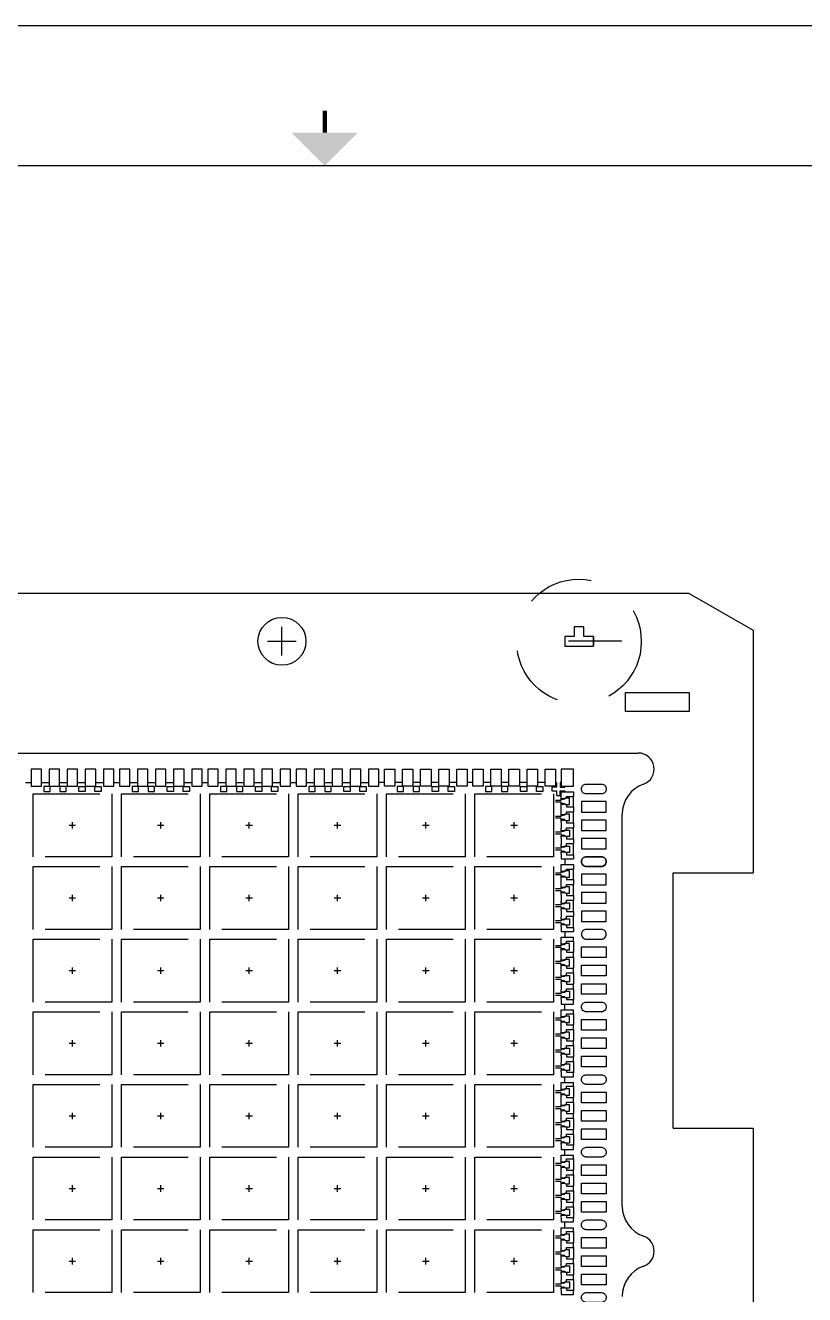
# Model space of a CAD drawing. Header units: millimetres. Extents: x 393.2 to 449.6, y 107.5 to 114.2.
# Drawn here: x 408.096 to 409.559, y 111.834 to 114.219 of the extents above; entities that cross this region are included whole.
import ezdxf

# ---------------------------------------------------------------- set-up
doc = ezdxf.new("R2010")
doc.units = ezdxf.units.MM
doc.header["$LTSCALE"] = 0.5
for name, pattern in [('CENTER', [50.8, 31.75, -6.35, 6.35, -6.35]), ('HIDDEN', [0.375, 0.25, -0.125]), ('PHANTOM', [2.5, 1.25, -0.25, 0.25, -0.25, 0.25, -0.25])]:
    doc.linetypes.add(name, pattern=pattern)
for name, color, linetype in [('1D', 4, 'Continuous'), ('BTM', 7, 'HIDDEN'), ('CEN', 2, 'CENTER'), ('DIM', 3, 'Continuous'), ('PKG', 1, 'PHANTOM'), ('TB', 7, 'Continuous')]:
    doc.layers.add(name, color=color, linetype=linetype)

# ---------------------------------------------------------------- blocks, each defined once
blk = doc.blocks.new('FR')
at = {"layer": 'TB'}
blk.add_line((275.589, 188.674), (8.115, 188.674), dxfattribs=at)
blk.add_lwpolyline([(0, 196.391), (282.456, 196.391), (282.456, 0), (0, 0)], close=True, dxfattribs=at)
at = {"layer": 'TB', "const_width": 0.242}
blk.add_lwpolyline([(141.922, 191.702), (141.922, 190.491)], dxfattribs=at)
at = {"layer": 'TB'}
blk.add_solid([(140.105, 190.491), (143.739, 190.491), (141.922, 188.674)], dxfattribs=at)
blk = doc.blocks.new('*U100')
at = {"layer": 'CEN', "ltscale": 0.005}
for p, q in [((-0.006, 0), (0.006, 0)), ((0, -0.006), (0, 0.006))]:
    blk.add_line(p, q, dxfattribs=at)
at = {"layer": 'PKG', "color": 1, "linetype": 'HIDDEN'}
blk.add_lwpolyline([(-0.0738, -0.0591), (-0.0738, 0.0591), (0.0738, 0.0591), (0.0738, -0.0591)], close=True, dxfattribs=at)
blk = doc.blocks.new('*U101')
at = {"layer": 'CEN', "color": 0, "linetype": 'ByBlock', "lineweight": -2, "transparency": 16777216}
for p in [(2.3226, 3.4125), (2.4885, 3.4125), (2.6544, 3.4125), (2.8203, 3.4125), (2.9862, 3.4125), (3.1521, 3.4125), (2.3226, 3.276), (2.4885, 3.276), (2.6544, 3.276), (2.8203, 3.276), (2.9862, 3.276), (3.1521, 3.276), (2.3226, 3.1395), (2.4885, 3.1395), (2.6544, 3.1395), (2.8203, 3.1395), (2.9862, 3.1395), (3.1521, 3.1395), (2.3226, 3.003), (2.4885, 3.003), (2.6544, 3.003), (2.8203, 3.003), (2.9862, 3.003), (3.1521, 3.003), (2.3226, 2.8665), (2.4885, 2.8665), (2.6544, 2.8665), (2.8203, 2.8665), (2.9862, 2.8665), (3.1521, 2.8665), (2.3226, 2.73), (2.4885, 2.73), (2.6544, 2.73), (2.8203, 2.73), (2.9862, 2.73), (3.1521, 2.73), (2.3226, 2.5935), (2.4885, 2.5935), (2.6544, 2.5935), (2.8203, 2.5935), (2.9862, 2.5935), (3.1521, 2.5935)]:
    blk.add_blockref('*U100', p, dxfattribs=at)

msp = doc.modelspace()

# ---------------------------------------------------------------- linework, layer by layer
for p, q in [((409.3425, 113.1516), (405.5444, 113.1516)), ((409.3425, 113.1516), (409.4625, 113.0823)), ((409.4625, 113.0823), (409.4625, 112.6266)), ((409.4625, 112.1466), (409.4625, 111.7566))]:
    msp.add_line(p, q)
at = {"ltscale": 0.1}
msp.add_line((409.1625, 113.0695), (409.1625, 113.0538), dxfattribs=at)
at = {"color": 1, "linetype": 'CENTER', "ltscale": 0.001}
msp.add_line((409.2159, 113.0616), (409.0734, 113.0616), dxfattribs=at)
at = {"ltscale": 0.03}
for p, q in [((409.102, 112.7701), (409.102, 112.7787)), ((409.102, 112.7787), (409.125, 112.7787)), ((409.125, 112.7787), (409.125, 112.7702)), ((409.102, 112.766), (409.1073, 112.766)), ((409.102, 112.766), (409.1073, 112.766)), ((409.102, 112.7558), (409.1073, 112.7558)), ((409.102, 112.7558), (409.1073, 112.7558)), ((409.1103, 112.7669), (409.1073, 112.766)), ((409.1103, 112.7549), (409.1073, 112.7558)), ((409.1118, 112.7669), (409.1103, 112.7669)), ((409.1103, 112.7549), (409.1118, 112.7549)), ((409.1118, 112.7669), (409.1118, 112.7702)), ((409.1118, 112.7702), (409.125, 112.7702)), ((409.1118, 112.7549), (409.1118, 112.7504)), ((409.102, 112.7401), (409.102, 112.7517)), ((409.102, 112.736), (409.1073, 112.736)), ((409.1103, 112.7369), (409.1073, 112.736)), ((409.1118, 112.7369), (409.1103, 112.7369)), ((409.1118, 112.7504), (409.125, 112.7504)), ((409.1118, 112.7369), (409.1118, 112.7414)), ((409.1118, 112.7414), (409.125, 112.7414)), ((409.125, 112.7504), (409.125, 112.7414)), ((409.102, 112.7258), (409.1073, 112.7258)), ((409.102, 112.7217), (409.102, 112.7101)), ((409.1103, 112.7249), (409.1073, 112.7258)), ((409.1103, 112.7249), (409.1118, 112.7249)), ((409.1118, 112.7249), (409.1118, 112.7204)), ((409.1118, 112.7204), (409.125, 112.7204)), ((409.1118, 112.7069), (409.1118, 112.7114)), ((409.1118, 112.7114), (409.125, 112.7114)), ((409.125, 112.7204), (409.125, 112.7114)), ((409.102, 112.706), (409.1073, 112.706)), ((409.102, 112.6958), (409.1073, 112.6958)), ((409.102, 112.6917), (409.102, 112.6801)), ((409.1103, 112.7069), (409.1073, 112.706)), ((409.1103, 112.6949), (409.1073, 112.6958)), ((409.1103, 112.7069), (409.1118, 112.7069)), ((409.1118, 112.6949), (409.1103, 112.6949)), ((409.1118, 112.6949), (409.1118, 112.6904)), ((409.1118, 112.6904), (409.125, 112.6904)), ((409.125, 112.6904), (409.125, 112.6814)), ((409.102, 112.676), (409.1073, 112.676)), ((409.102, 112.6658), (409.1073, 112.6658)), ((409.102, 112.6617), (409.102, 112.653)), ((409.1103, 112.6769), (409.1073, 112.676)), ((409.1103, 112.6649), (409.1073, 112.6658)), ((409.1103, 112.6769), (409.1118, 112.6769)), ((409.1118, 112.6649), (409.1103, 112.6649)), ((409.1118, 112.6769), (409.1118, 112.6814)), ((409.1118, 112.6814), (409.125, 112.6814)), ((409.1118, 112.6649), (409.1118, 112.6604)), ((409.1118, 112.6604), (409.125, 112.6604)), ((409.125, 112.6604), (409.125, 112.653)), ((409.102, 112.653), (409.125, 112.653)), ((409.102, 112.6336), (409.102, 112.6422)), ((409.102, 112.6422), (409.125, 112.6422)), ((409.125, 112.6422), (409.125, 112.6337)), ((409.102, 112.6295), (409.1073, 112.6295)), ((409.102, 112.6295), (409.1073, 112.6295)), ((409.102, 112.6193), (409.1073, 112.6193)), ((409.102, 112.6193), (409.1073, 112.6193)), ((409.102, 112.6036), (409.102, 112.6152)), ((409.1103, 112.6304), (409.1073, 112.6295)), ((409.1103, 112.6184), (409.1073, 112.6193)), ((409.1118, 112.6304), (409.1103, 112.6304)), ((409.1103, 112.6184), (409.1118, 112.6184)), ((409.1118, 112.6304), (409.1118, 112.6337)), ((409.1118, 112.6337), (409.125, 112.6337)), ((409.1118, 112.6184), (409.1118, 112.6139)), ((409.1118, 112.6139), (409.125, 112.6139)), ((409.125, 112.6139), (409.125, 112.6049)), ((409.102, 112.5995), (409.1073, 112.5995)), ((409.102, 112.5893), (409.1073, 112.5893)), ((409.1103, 112.6004), (409.1073, 112.5995)), ((409.1103, 112.5884), (409.1073, 112.5893)), ((409.1118, 112.6004), (409.1103, 112.6004)), ((409.1103, 112.5884), (409.1118, 112.5884)), ((409.1118, 112.6004), (409.1118, 112.6049)), ((409.1118, 112.6049), (409.125, 112.6049)), ((409.1118, 112.5884), (409.1118, 112.5839)), ((409.102, 112.5852), (409.102, 112.5736)), ((409.102, 112.5695), (409.1073, 112.5695)), ((409.1103, 112.5704), (409.1073, 112.5695)), ((409.1103, 112.5704), (409.1118, 112.5704)), ((409.1118, 112.5839), (409.125, 112.5839)), ((409.1118, 112.5704), (409.1118, 112.5749)), ((409.1118, 112.5749), (409.125, 112.5749)), ((409.125, 112.5839), (409.125, 112.5749)), ((409.102, 112.5593), (409.1073, 112.5593)), ((409.102, 112.5552), (409.102, 112.5436)), ((409.1103, 112.5584), (409.1073, 112.5593)), ((409.1103, 112.5404), (409.1073, 112.5395)), ((409.1118, 112.5584), (409.1103, 112.5584)), ((409.1103, 112.5404), (409.1118, 112.5404)), ((409.1118, 112.5584), (409.1118, 112.5539)), ((409.1118, 112.5539), (409.125, 112.5539)), ((409.1118, 112.5404), (409.1118, 112.5449)), ((409.1118, 112.5449), (409.125, 112.5449)), ((409.125, 112.5539), (409.125, 112.5449)), ((409.102, 112.5395), (409.1073, 112.5395)), ((409.102, 112.5293), (409.1073, 112.5293)), ((409.102, 112.5252), (409.102, 112.5165)), ((409.102, 112.5165), (409.125, 112.5165)), ((409.1103, 112.5284), (409.1073, 112.5293)), ((409.1118, 112.5284), (409.1103, 112.5284)), ((409.1118, 112.5284), (409.1118, 112.5239)), ((409.1118, 112.5239), (409.125, 112.5239)), ((409.125, 112.5239), (409.125, 112.5165)), ((409.102, 112.4971), (409.102, 112.5057)), ((409.102, 112.5057), (409.125, 112.5057)), ((409.102, 112.493), (409.1073, 112.493)), ((409.1103, 112.4939), (409.1073, 112.493)), ((409.1118, 112.4939), (409.1103, 112.4939)), ((409.1118, 112.4939), (409.1118, 112.4984)), ((409.1118, 112.4984), (409.125, 112.4984)), ((409.125, 112.4984), (409.125, 112.5057)), ((409.102, 112.4828), (409.1073, 112.4828)), ((409.102, 112.4671), (409.102, 112.4787)), ((409.1103, 112.4819), (409.1073, 112.4828)), ((409.1103, 112.4819), (409.1118, 112.4819)), ((409.1118, 112.4819), (409.1118, 112.4774)), ((409.1118, 112.4774), (409.125, 112.4774)), ((409.125, 112.4684), (409.125, 112.4774)), ((409.102, 112.463), (409.1073, 112.463)), ((409.102, 112.4528), (409.1073, 112.4528)), ((409.102, 112.4371), (409.102, 112.4487)), ((409.1103, 112.4639), (409.1073, 112.463)), ((409.1103, 112.4519), (409.1073, 112.4528)), ((409.1118, 112.4639), (409.1103, 112.4639)), ((409.1103, 112.4519), (409.1118, 112.4519)), ((409.1118, 112.4639), (409.1118, 112.4684)), ((409.1118, 112.4684), (409.125, 112.4684)), ((409.1118, 112.4519), (409.1118, 112.4474)), ((409.1118, 112.4474), (409.125, 112.4474)), ((409.125, 112.4384), (409.125, 112.4474)), ((409.102, 112.433), (409.1073, 112.433)), ((409.102, 112.4228), (409.1073, 112.4228)), ((409.1103, 112.4339), (409.1073, 112.433)), ((409.1103, 112.4219), (409.1073, 112.4228)), ((409.1103, 112.4339), (409.1118, 112.4339)), ((409.1118, 112.4219), (409.1103, 112.4219)), ((409.1118, 112.4339), (409.1118, 112.4384)), ((409.1118, 112.4384), (409.125, 112.4384)), ((409.1118, 112.4219), (409.1118, 112.4174)), ((409.102, 112.4187), (409.102, 112.4071)), ((409.102, 112.403), (409.1073, 112.403)), ((409.102, 112.403), (409.1073, 112.403)), ((409.1103, 112.4039), (409.1073, 112.403)), ((409.1103, 112.4039), (409.1118, 112.4039)), ((409.1118, 112.4174), (409.125, 112.4174)), ((409.1118, 112.4039), (409.1118, 112.4084)), ((409.1118, 112.4084), (409.125, 112.4084)), ((409.125, 112.4084), (409.125, 112.4174)), ((409.102, 112.3928), (409.1073, 112.3928)), ((409.102, 112.3928), (409.1073, 112.3928)), ((409.102, 112.3887), (409.102, 112.38)), ((409.102, 112.38), (409.125, 112.38)), ((409.1103, 112.3919), (409.1073, 112.3928)), ((409.1118, 112.3919), (409.1103, 112.3919)), ((409.1118, 112.3919), (409.1118, 112.3886)), ((409.1118, 112.3886), (409.125, 112.3886)), ((409.125, 112.38), (409.125, 112.3886)), ((409.102, 112.3606), (409.102, 112.3692)), ((409.102, 112.3692), (409.125, 112.3692)), ((409.102, 112.3565), (409.1073, 112.3565)), ((409.1103, 112.3574), (409.1073, 112.3565)), ((409.1118, 112.3574), (409.1103, 112.3574)), ((409.1118, 112.3574), (409.1118, 112.3619)), ((409.1118, 112.3619), (409.125, 112.3619)), ((409.125, 112.3619), (409.125, 112.3692)), ((409.102, 112.3463), (409.1073, 112.3463)), ((409.102, 112.3306), (409.102, 112.3422)), ((409.102, 112.3265), (409.1073, 112.3265)), ((409.1103, 112.3454), (409.1073, 112.3463)), ((409.1103, 112.3274), (409.1073, 112.3265)), ((409.1103, 112.3454), (409.1118, 112.3454)), ((409.1118, 112.3274), (409.1103, 112.3274)), ((409.1118, 112.3454), (409.1118, 112.3409)), ((409.1118, 112.3409), (409.125, 112.3409)), ((409.1118, 112.3274), (409.1118, 112.3319)), ((409.1118, 112.3319), (409.125, 112.3319)), ((409.125, 112.3319), (409.125, 112.3409)), ((409.102, 112.3163), (409.1073, 112.3163)), ((409.102, 112.3006), (409.102, 112.3122)), ((409.1103, 112.3154), (409.1073, 112.3163)), ((409.1103, 112.3154), (409.1118, 112.3154)), ((409.1118, 112.3154), (409.1118, 112.3109)), ((409.1118, 112.3109), (409.125, 112.3109)), ((409.1118, 112.2974), (409.1118, 112.3019)), ((409.1118, 112.3019), (409.125, 112.3019)), ((409.125, 112.3019), (409.125, 112.3109)), ((409.102, 112.2965), (409.1073, 112.2965)), ((409.102, 112.2863), (409.1073, 112.2863)), ((409.102, 112.2822), (409.102, 112.2706)), ((409.1103, 112.2974), (409.1073, 112.2965)), ((409.1103, 112.2854), (409.1073, 112.2863)), ((409.1103, 112.2974), (409.1118, 112.2974)), ((409.1118, 112.2854), (409.1103, 112.2854)), ((409.1118, 112.2854), (409.1118, 112.2809)), ((409.1118, 112.2809), (409.125, 112.2809)), ((409.125, 112.2719), (409.125, 112.2809)), ((409.102, 112.2665), (409.1073, 112.2665)), ((409.102, 112.2665), (409.1073, 112.2665)), ((409.102, 112.2563), (409.1073, 112.2563)), ((409.102, 112.2563), (409.1073, 112.2563)), ((409.1103, 112.2674), (409.1073, 112.2665)), ((409.1103, 112.2554), (409.1073, 112.2563)), ((409.1103, 112.2674), (409.1118, 112.2674)), ((409.1118, 112.2554), (409.1103, 112.2554)), ((409.1118, 112.2674), (409.1118, 112.2719)), ((409.1118, 112.2719), (409.125, 112.2719)), ((409.1118, 112.2554), (409.1118, 112.2521)), ((409.102, 112.2522), (409.102, 112.2435)), ((409.102, 112.2435), (409.125, 112.2435)), ((409.102, 112.2241), (409.102, 112.2327)), ((409.102, 112.2327), (409.125, 112.2327)), ((409.1118, 112.2521), (409.125, 112.2521)), ((409.125, 112.2435), (409.125, 112.2521)), ((409.125, 112.2254), (409.125, 112.2327)), ((409.102, 112.22), (409.1073, 112.22)), ((409.102, 112.2098), (409.1073, 112.2098)), ((409.1103, 112.2209), (409.1073, 112.22)), ((409.1103, 112.2089), (409.1073, 112.2098)), ((409.1118, 112.2209), (409.1103, 112.2209)), ((409.1103, 112.2089), (409.1118, 112.2089)), ((409.1118, 112.2209), (409.1118, 112.2254)), ((409.1118, 112.2254), (409.125, 112.2254)), ((409.1118, 112.2089), (409.1118, 112.2044)), ((409.102, 112.1941), (409.102, 112.2057)), ((409.102, 112.19), (409.1073, 112.19)), ((409.1103, 112.1909), (409.1073, 112.19)), ((409.1118, 112.1909), (409.1103, 112.1909)), ((409.1118, 112.2044), (409.125, 112.2044)), ((409.1118, 112.1909), (409.1118, 112.1954)), ((409.1118, 112.1954), (409.125, 112.1954)), ((409.125, 112.1954), (409.125, 112.2044)), ((409.102, 112.1798), (409.1073, 112.1798)), ((409.102, 112.1641), (409.102, 112.1757)), ((409.102, 112.16), (409.1073, 112.16)), ((409.1103, 112.1789), (409.1073, 112.1798)), ((409.1103, 112.1609), (409.1073, 112.16)), ((409.1103, 112.1789), (409.1118, 112.1789)), ((409.1103, 112.1609), (409.1118, 112.1609)), ((409.1118, 112.1789), (409.1118, 112.1744)), ((409.1118, 112.1744), (409.125, 112.1744)), ((409.1118, 112.1609), (409.1118, 112.1654)), ((409.1118, 112.1654), (409.125, 112.1654)), ((409.125, 112.1654), (409.125, 112.1744)), ((409.102, 112.1498), (409.1073, 112.1498)), ((409.102, 112.1457), (409.102, 112.1341)), ((409.1103, 112.1489), (409.1073, 112.1498)), ((409.1118, 112.1489), (409.1103, 112.1489)), ((409.1118, 112.1489), (409.1118, 112.1444)), ((409.1118, 112.1444), (409.125, 112.1444)), ((409.1118, 112.1309), (409.1118, 112.1354)), ((409.1118, 112.1354), (409.125, 112.1354)), ((409.125, 112.1354), (409.125, 112.1444)), ((409.102, 112.13), (409.1073, 112.13)), ((409.102, 112.13), (409.1073, 112.13)), ((409.102, 112.1198), (409.1073, 112.1198)), ((409.102, 112.1198), (409.1073, 112.1198)), ((409.102, 112.1157), (409.102, 112.107)), ((409.1103, 112.1309), (409.1073, 112.13)), ((409.1103, 112.1189), (409.1073, 112.1198)), ((409.1103, 112.1309), (409.1118, 112.1309)), ((409.1118, 112.1189), (409.1103, 112.1189)), ((409.1118, 112.1189), (409.1118, 112.1156)), ((409.1118, 112.1156), (409.125, 112.1156)), ((409.125, 112.107), (409.125, 112.1156)), ((409.102, 112.107), (409.125, 112.107)), ((409.102, 112.0876), (409.102, 112.0962)), ((409.102, 112.0962), (409.125, 112.0962)), ((409.1118, 112.0844), (409.1118, 112.0889)), ((409.1118, 112.0889), (409.125, 112.0889)), ((409.125, 112.0889), (409.125, 112.0962)), ((409.102, 112.0835), (409.1073, 112.0835)), ((409.102, 112.0733), (409.1073, 112.0733)), ((409.102, 112.0576), (409.102, 112.0692)), ((409.1103, 112.0844), (409.1073, 112.0835)), ((409.1103, 112.0724), (409.1073, 112.0733)), ((409.1118, 112.0844), (409.1103, 112.0844)), ((409.1103, 112.0724), (409.1118, 112.0724)), ((409.1118, 112.0724), (409.1118, 112.0679)), ((409.1118, 112.0679), (409.125, 112.0679)), ((409.125, 112.0589), (409.125, 112.0679)), ((409.102, 112.0535), (409.1073, 112.0535)), ((409.102, 112.0433), (409.1073, 112.0433)), ((409.1103, 112.0544), (409.1073, 112.0535)), ((409.1103, 112.0424), (409.1073, 112.0433)), ((409.1118, 112.0544), (409.1103, 112.0544)), ((409.1103, 112.0424), (409.1118, 112.0424)), ((409.1118, 112.0544), (409.1118, 112.0589)), ((409.1118, 112.0589), (409.125, 112.0589)), ((409.1118, 112.0424), (409.1118, 112.0379)), ((409.102, 112.0276), (409.102, 112.0392)), ((409.102, 112.0235), (409.1073, 112.0235)), ((409.1103, 112.0244), (409.1073, 112.0235)), ((409.1103, 112.0244), (409.1118, 112.0244)), ((409.1118, 112.0379), (409.125, 112.0379)), ((409.1118, 112.0244), (409.1118, 112.0289)), ((409.1118, 112.0289), (409.125, 112.0289)), ((409.125, 112.0289), (409.125, 112.0379)), ((409.102, 112.0133), (409.1073, 112.0133)), ((409.102, 112.0092), (409.102, 111.9976)), ((409.102, 111.9935), (409.1073, 111.9935)), ((409.102, 111.9935), (409.1073, 111.9935)), ((409.1103, 112.0124), (409.1073, 112.0133)), ((409.1103, 111.9944), (409.1073, 111.9935)), ((409.1118, 112.0124), (409.1103, 112.0124)), ((409.1103, 111.9944), (409.1118, 111.9944)), ((409.1118, 112.0124), (409.1118, 112.0079)), ((409.1118, 112.0079), (409.125, 112.0079)), ((409.1118, 111.9944), (409.1118, 111.9989)), ((409.1118, 111.9989), (409.125, 111.9989)), ((409.125, 111.9989), (409.125, 112.0079)), ((409.102, 111.9833), (409.1073, 111.9833)), ((409.102, 111.9833), (409.1073, 111.9833)), ((409.102, 111.9792), (409.102, 111.9705)), ((409.102, 111.9705), (409.125, 111.9705)), ((409.1103, 111.9824), (409.1073, 111.9833)), ((409.1118, 111.9824), (409.1103, 111.9824)), ((409.1118, 111.9824), (409.1118, 111.9791)), ((409.1118, 111.9791), (409.125, 111.9791)), ((409.125, 111.9705), (409.125, 111.9791)), ((409.102, 111.9511), (409.102, 111.9597)), ((409.102, 111.9597), (409.125, 111.9597)), ((409.102, 111.947), (409.1073, 111.947)), ((409.1103, 111.9479), (409.1073, 111.947)), ((409.1118, 111.9479), (409.1103, 111.9479)), ((409.1118, 111.9479), (409.1118, 111.9524)), ((409.1118, 111.9524), (409.125, 111.9524)), ((409.125, 111.9524), (409.125, 111.9597)), ((409.102, 111.9368), (409.1073, 111.9368)), ((409.102, 111.9211), (409.102, 111.9327)), ((409.1103, 111.9359), (409.1073, 111.9368)), ((409.1103, 111.9359), (409.1118, 111.9359)), ((409.1118, 111.9359), (409.1118, 111.9314)), ((409.1118, 111.9314), (409.125, 111.9314)), ((409.1118, 111.9179), (409.1118, 111.9224)), ((409.1118, 111.9224), (409.125, 111.9224)), ((409.125, 111.9224), (409.125, 111.9314)), ((409.102, 111.917), (409.1073, 111.917)), ((409.102, 111.9068), (409.1073, 111.9068)), ((409.102, 111.8911), (409.102, 111.9027)), ((409.1103, 111.9179), (409.1073, 111.917)), ((409.1103, 111.9059), (409.1073, 111.9068)), ((409.1118, 111.9179), (409.1103, 111.9179)), ((409.1103, 111.9059), (409.1118, 111.9059)), ((409.1118, 111.9059), (409.1118, 111.9014)), ((409.1118, 111.9014), (409.125, 111.9014)), ((409.125, 111.8924), (409.125, 111.9014)), ((409.102, 111.887), (409.1073, 111.887)), ((409.102, 111.8768), (409.1073, 111.8768)), ((409.102, 111.8727), (409.102, 111.8611)), ((409.1103, 111.8879), (409.1073, 111.887)), ((409.1103, 111.8759), (409.1073, 111.8768)), ((409.1103, 111.8879), (409.1118, 111.8879)), ((409.1118, 111.8759), (409.1103, 111.8759)), ((409.1118, 111.8879), (409.1118, 111.8924)), ((409.1118, 111.8924), (409.125, 111.8924)), ((409.1118, 111.8759), (409.1118, 111.8714)), ((409.102, 111.857), (409.1073, 111.857)), ((409.102, 111.857), (409.1073, 111.857)), ((409.1103, 111.8579), (409.1073, 111.857)), ((409.1103, 111.8579), (409.1118, 111.8579)), ((409.1118, 111.8714), (409.125, 111.8714)), ((409.1118, 111.8579), (409.1118, 111.8624)), ((409.1118, 111.8624), (409.125, 111.8624)), ((409.125, 111.8624), (409.125, 111.8714)), ((409.102, 111.8468), (409.1073, 111.8468)), ((409.102, 111.8468), (409.1073, 111.8468)), ((409.102, 111.8427), (409.102, 111.834)), ((409.102, 111.834), (409.125, 111.834)), ((409.1103, 111.8459), (409.1073, 111.8468)), ((409.1118, 111.8459), (409.1103, 111.8459)), ((409.1118, 111.8459), (409.1118, 111.8426)), ((409.1118, 111.8426), (409.125, 111.8426)), ((409.125, 111.834), (409.125, 111.8426))]:
    msp.add_line(p, q, dxfattribs=at)
at = {"color": 0}
for p, q in [((409.3125, 112.1466), (409.3125, 112.6266)), ((409.3125, 112.6266), (409.4625, 112.6266)), ((409.3125, 112.1466), (409.4625, 112.1466))]:
    msp.add_line(p, q, dxfattribs=at)
at = {"ltscale": 0.05}
msp.add_lwpolyline([(409.1445, 113.0526), (409.1625, 113.0526), (409.1625, 113.0706), (409.1445, 113.0706), (409.1445, 113.0886), (409.1265, 113.0886), (409.1265, 113.0706), (409.1085, 113.0706), (409.1085, 113.0526), (409.1445, 113.0526)], dxfattribs=at)
at = {"ltscale": 0.1}
msp.add_lwpolyline([(409.2225, 112.9656), (409.3425, 112.9656), (409.3425, 112.9296), (409.2225, 112.9296)], close=True, dxfattribs=at)
at = {"ltscale": 0.03}
for points in [[(408.1066, 112.7895), (408.1261, 112.7895), (408.1261, 112.8216), (408.1066, 112.8216)], [(408.1405, 112.7895), (408.16, 112.7895), (408.16, 112.8216), (408.1405, 112.8216)], [(408.1744, 112.7895), (408.1939, 112.7895), (408.1939, 112.8216), (408.1744, 112.8216)], [(408.2083, 112.7895), (408.2278, 112.7895), (408.2278, 112.8216), (408.2083, 112.8216)], [(408.2422, 112.7895), (408.2617, 112.7895), (408.2617, 112.8216), (408.2422, 112.8216)], [(408.2725, 112.7895), (408.292, 112.7895), (408.292, 112.8216), (408.2725, 112.8216)], [(408.3064, 112.7895), (408.3259, 112.7895), (408.3259, 112.8216), (408.3064, 112.8216)], [(408.3403, 112.7895), (408.3598, 112.7895), (408.3598, 112.8216), (408.3403, 112.8216)], [(408.3742, 112.7895), (408.3937, 112.7895), (408.3937, 112.8216), (408.3742, 112.8216)], [(408.4081, 112.7895), (408.4276, 112.7895), (408.4276, 112.8216), (408.4081, 112.8216)], [(408.4384, 112.7895), (408.4579, 112.7895), (408.4579, 112.8216), (408.4384, 112.8216)], [(408.4723, 112.7895), (408.4918, 112.7895), (408.4918, 112.8216), (408.4723, 112.8216)], [(408.5062, 112.7895), (408.5257, 112.7895), (408.5257, 112.8216), (408.5062, 112.8216)], [(408.5401, 112.7895), (408.5596, 112.7895), (408.5596, 112.8216), (408.5401, 112.8216)], [(408.574, 112.7895), (408.5935, 112.7895), (408.5935, 112.8216), (408.574, 112.8216)], [(408.6043, 112.7895), (408.6238, 112.7895), (408.6238, 112.8216), (408.6043, 112.8216)], [(408.6382, 112.7895), (408.6577, 112.7895), (408.6577, 112.8216), (408.6382, 112.8216)], [(408.6721, 112.7895), (408.6916, 112.7895), (408.6916, 112.8216), (408.6721, 112.8216)], [(408.706, 112.7895), (408.7255, 112.7895), (408.7255, 112.8216), (408.706, 112.8216)], [(408.7399, 112.7895), (408.7594, 112.7895), (408.7594, 112.8216), (408.7399, 112.8216)], [(408.7897, 112.7895), (408.7702, 112.7895), (408.7702, 112.8216), (408.7897, 112.8216)], [(408.8236, 112.7895), (408.8041, 112.7895), (408.8041, 112.8216), (408.8236, 112.8216)], [(408.8575, 112.7895), (408.838, 112.7895), (408.838, 112.8216), (408.8575, 112.8216)], [(408.8914, 112.7895), (408.8719, 112.7895), (408.8719, 112.8216), (408.8914, 112.8216)], [(408.9253, 112.7895), (408.9058, 112.7895), (408.9058, 112.8216), (408.9253, 112.8216)], [(408.9556, 112.7895), (408.9361, 112.7895), (408.9361, 112.8216), (408.9556, 112.8216)], [(408.9895, 112.7895), (408.97, 112.7895), (408.97, 112.8216), (408.9895, 112.8216)], [(409.0234, 112.7895), (409.0039, 112.7895), (409.0039, 112.8216), (409.0234, 112.8216)], [(409.0573, 112.7895), (409.0378, 112.7895), (409.0378, 112.8216), (409.0573, 112.8216)], [(409.0912, 112.7895), (409.0717, 112.7895), (409.0717, 112.8216), (409.0912, 112.8216)], [(409.102, 112.7895), (409.125, 112.7895), (409.125, 112.8216), (409.102, 112.8216)], [(409.14, 112.7405), (409.1866, 112.7405), (409.1866, 112.7603), (409.14, 112.7603)], [(409.14, 112.706), (409.1866, 112.706), (409.1866, 112.7258), (409.14, 112.7258)], [(409.14, 112.6715), (409.1866, 112.6715), (409.1866, 112.6913), (409.14, 112.6913)], [(409.14, 112.604), (409.1866, 112.604), (409.1866, 112.6238), (409.14, 112.6238)], [(409.14, 112.5695), (409.1866, 112.5695), (409.1866, 112.5893), (409.14, 112.5893)], [(409.14, 112.535), (409.1866, 112.535), (409.1866, 112.5548), (409.14, 112.5548)], [(409.14, 112.4873), (409.1866, 112.4873), (409.1866, 112.4675), (409.14, 112.4675)], [(409.14, 112.4528), (409.1866, 112.4528), (409.1866, 112.433), (409.14, 112.433)], [(409.14, 112.4183), (409.1866, 112.4183), (409.1866, 112.3985), (409.14, 112.3985)], [(409.14, 112.3508), (409.1866, 112.3508), (409.1866, 112.331), (409.14, 112.331)], [(409.14, 112.3163), (409.1866, 112.3163), (409.1866, 112.2965), (409.14, 112.2965)], [(409.14, 112.2818), (409.1866, 112.2818), (409.1866, 112.262), (409.14, 112.262)], [(409.14, 112.2143), (409.1866, 112.2143), (409.1866, 112.1945), (409.14, 112.1945)], [(409.14, 112.1798), (409.1866, 112.1798), (409.1866, 112.16), (409.14, 112.16)], [(409.14, 112.1453), (409.1866, 112.1453), (409.1866, 112.1255), (409.14, 112.1255)], [(409.14, 112.0778), (409.1866, 112.0778), (409.1866, 112.058), (409.14, 112.058)], [(409.14, 112.0433), (409.1866, 112.0433), (409.1866, 112.0235), (409.14, 112.0235)], [(409.14, 112.0088), (409.1866, 112.0088), (409.1866, 111.989), (409.14, 111.989)], [(409.14, 111.9413), (409.1866, 111.9413), (409.1866, 111.9215), (409.14, 111.9215)], [(409.14, 111.9068), (409.1866, 111.9068), (409.1866, 111.887), (409.14, 111.887)], [(409.14, 111.8723), (409.1866, 111.8723), (409.1866, 111.8525), (409.14, 111.8525)]]:
    msp.add_lwpolyline(points, close=True, dxfattribs=at)
for points in [[(409.1491, 112.7933), (409.1775, 112.7933, -0.414214), (409.1866, 112.7841), (409.1866, 112.7841, -0.414214), (409.1775, 112.775), (409.1491, 112.775, -0.414214), (409.14, 112.7841), (409.14, 112.7841, -0.414214)], [(409.1491, 112.6385), (409.1775, 112.6385, 0.414214), (409.1866, 112.6476), (409.1866, 112.6476, 0.414214), (409.1775, 112.6568), (409.1491, 112.6568, 0.414214), (409.14, 112.6476), (409.14, 112.6476, 0.414214)], [(409.1491, 112.6568), (409.1775, 112.6568, -0.414214), (409.1866, 112.6476), (409.1866, 112.6476, -0.414214), (409.1775, 112.6385), (409.1491, 112.6385, -0.414214), (409.14, 112.6476), (409.14, 112.6476, -0.414214)], [(409.1491, 112.502), (409.1775, 112.502, 0.414214), (409.1866, 112.5111), (409.1866, 112.5111, 0.414214), (409.1775, 112.5203), (409.1491, 112.5203, 0.414214), (409.14, 112.5111), (409.14, 112.5111, 0.414214)], [(409.1491, 112.3838), (409.1775, 112.3838, -0.414214), (409.1866, 112.3746), (409.1866, 112.3746, -0.414214), (409.1775, 112.3655), (409.1491, 112.3655, -0.414214), (409.14, 112.3746), (409.14, 112.3746, -0.414214)], [(409.1491, 112.2473), (409.1775, 112.2473, -0.414214), (409.1866, 112.2381), (409.1866, 112.2381, -0.414214), (409.1775, 112.229), (409.1491, 112.229, -0.414214), (409.14, 112.2381), (409.14, 112.2381, -0.414214)], [(409.1491, 112.1108), (409.1775, 112.1108, -0.414214), (409.1866, 112.1016), (409.1866, 112.1016, -0.414214), (409.1775, 112.0925), (409.1491, 112.0925, -0.414214), (409.14, 112.1016), (409.14, 112.1016, -0.414214)], [(409.1491, 111.9743), (409.1775, 111.9743, -0.414214), (409.1866, 111.9651), (409.1866, 111.9651, -0.414214), (409.1775, 111.956), (409.1491, 111.956, -0.414214), (409.14, 111.9651), (409.14, 111.9651, -0.414214)], [(409.1491, 111.8378), (409.1775, 111.8378, -0.414214), (409.1866, 111.8286), (409.1866, 111.8286, -0.414214), (409.1775, 111.8195), (409.1491, 111.8195, -0.414214), (409.14, 111.8286), (409.14, 111.8286, -0.414214)]]:
    msp.add_lwpolyline(points, format="xyb", close=True, dxfattribs=at)
for centre, radius, start, end in [((409.1039, 112.768), 0.00275, 132.2759, 227.7241), ((409.1039, 112.7538), 0.00275, 132.2759, 227.7241), ((409.1062, 112.7725), 0.00775, 237.5482, 266.9625), ((409.1062, 112.7492), 0.00775, 93.0375, 122.4518), ((409.1058, 112.7706), 0.00582, 269.7529, 320.2809), ((409.1058, 112.7512), 0.00582, 39.7191, 90.2471), ((409.1039, 112.738), 0.00275, 132.2759, 227.7241), ((409.1062, 112.7425), 0.00775, 237.5482, 266.9625), ((409.1058, 112.7406), 0.00582, 269.7529, 320.2809), ((409.1039, 112.7238), 0.00275, 132.2759, 227.7241), ((409.1039, 112.708), 0.00275, 132.2759, 227.7241), ((409.1062, 112.7192), 0.00775, 93.0375, 122.4518), ((409.1058, 112.7212), 0.00582, 39.7191, 90.2471), ((409.1039, 112.6938), 0.00275, 132.2759, 227.7241), ((409.1062, 112.7125), 0.00775, 237.5482, 266.9625), ((409.1062, 112.6892), 0.00775, 93.0375, 122.4518), ((409.1058, 112.7106), 0.00582, 269.7529, 320.2809), ((409.1058, 112.6912), 0.00582, 39.7191, 90.2471), ((409.1039, 112.678), 0.00275, 132.2759, 227.7241), ((409.1039, 112.6638), 0.00275, 132.2759, 227.7241), ((409.1062, 112.6825), 0.00775, 237.5482, 266.9625), ((409.1062, 112.6592), 0.00775, 93.0375, 122.4518), ((409.1058, 112.6806), 0.00582, 269.7529, 320.2809), ((409.1058, 112.6612), 0.00582, 39.7191, 90.2471), ((409.1039, 112.6315), 0.00275, 132.2759, 227.7241), ((409.1039, 112.6173), 0.00275, 132.2759, 227.7241), ((409.1062, 112.636), 0.00775, 237.5482, 266.9625), ((409.1062, 112.6127), 0.00775, 93.0375, 122.4518), ((409.1058, 112.6341), 0.00582, 269.7529, 320.2809), ((409.1058, 112.6147), 0.00582, 39.7191, 90.2471), ((409.1039, 112.6015), 0.00275, 132.2759, 227.7241), ((409.1039, 112.5873), 0.00275, 132.2759, 227.7241), ((409.1062, 112.606), 0.00775, 237.5482, 266.9625), ((409.1062, 112.5827), 0.00775, 93.0375, 122.4518), ((409.1058, 112.6041), 0.00582, 269.7529, 320.2809), ((409.1058, 112.5847), 0.00582, 39.7191, 90.2471), ((409.1039, 112.5715), 0.00275, 132.2759, 227.7241), ((409.1062, 112.576), 0.00775, 237.5482, 266.9625), ((409.1058, 112.5741), 0.00582, 269.7529, 320.2809), ((409.1039, 112.5573), 0.00275, 132.2759, 227.7241), ((409.1039, 112.5415), 0.00275, 132.2759, 227.7241), ((409.1062, 112.5527), 0.00775, 93.0375, 122.4518), ((409.1058, 112.5547), 0.00582, 39.7191, 90.2471), ((409.1058, 112.5441), 0.00582, 269.7529, 320.2809), ((409.1039, 112.5273), 0.00275, 132.2759, 227.7241), ((409.1062, 112.546), 0.00775, 237.5482, 266.9625), ((409.1062, 112.5227), 0.00775, 93.0375, 122.4518), ((409.1058, 112.5247), 0.00582, 39.7191, 90.2471), ((409.1039, 112.495), 0.00275, 132.2759, 227.7241), ((409.1062, 112.4995), 0.00775, 237.5482, 266.9625), ((409.1058, 112.4976), 0.00582, 269.7529, 320.2809), ((409.1039, 112.4808), 0.00275, 132.2759, 227.7241), ((409.1062, 112.4762), 0.00775, 93.0375, 122.4518), ((409.1058, 112.4782), 0.00582, 39.7191, 90.2471), ((409.1039, 112.465), 0.00275, 132.2759, 227.7241), ((409.1039, 112.4508), 0.00275, 132.2759, 227.7241), ((409.1062, 112.4695), 0.00775, 237.5482, 266.9625), ((409.1062, 112.4462), 0.00775, 93.0375, 122.4518), ((409.1058, 112.4676), 0.00582, 269.7529, 320.2809), ((409.1058, 112.4482), 0.00582, 39.7191, 90.2471), ((409.1039, 112.435), 0.00275, 132.2759, 227.7241), ((409.1039, 112.4208), 0.00275, 132.2759, 227.7241), ((409.1062, 112.4395), 0.00775, 237.5482, 266.9625), ((409.1062, 112.4162), 0.00775, 93.0375, 122.4518), ((409.1058, 112.4376), 0.00582, 269.7529, 320.2809), ((409.1058, 112.4182), 0.00582, 39.7191, 90.2471), ((409.1039, 112.405), 0.00275, 132.2759, 227.7241), ((409.1062, 112.4095), 0.00775, 237.5482, 266.9625), ((409.1058, 112.4076), 0.00582, 269.7529, 320.2809), ((409.1039, 112.3908), 0.00275, 132.2759, 227.7241), ((409.1062, 112.3862), 0.00775, 93.0375, 122.4518), ((409.1058, 112.3882), 0.00582, 39.7191, 90.2471), ((409.1039, 112.3585), 0.00275, 132.2759, 227.7241), ((409.1062, 112.363), 0.00775, 237.5482, 266.9625), ((409.1058, 112.3611), 0.00582, 269.7529, 320.2809), ((409.1039, 112.3443), 0.00275, 132.2759, 227.7241), ((409.1039, 112.3285), 0.00275, 132.2759, 227.7241), ((409.1062, 112.3397), 0.00775, 93.0375, 122.4518), ((409.1062, 112.333), 0.00775, 237.5482, 266.9625), ((409.1058, 112.3417), 0.00582, 39.7191, 90.2471), ((409.1058, 112.3311), 0.00582, 269.7529, 320.2809), ((409.1039, 112.3143), 0.00275, 132.2759, 227.7241), ((409.1062, 112.3097), 0.00775, 93.0375, 122.4518), ((409.1058, 112.3117), 0.00582, 39.7191, 90.2471), ((409.1039, 112.2985), 0.00275, 132.2759, 227.7241), ((409.1039, 112.2843), 0.00275, 132.2759, 227.7241), ((409.1062, 112.303), 0.00775, 237.5482, 266.9625), ((409.1062, 112.2797), 0.00775, 93.0375, 122.4518), ((409.1058, 112.3011), 0.00582, 269.7529, 320.2809), ((409.1058, 112.2817), 0.00582, 39.7191, 90.2471), ((409.1039, 112.2685), 0.00275, 132.2759, 227.7241), ((409.1039, 112.2543), 0.00275, 132.2759, 227.7241), ((409.1062, 112.273), 0.00775, 237.5482, 266.9625), ((409.1062, 112.2497), 0.00775, 93.0375, 122.4518), ((409.1058, 112.2711), 0.00582, 269.7529, 320.2809), ((409.1058, 112.2517), 0.00582, 39.7191, 90.2471), ((409.1039, 112.222), 0.00275, 132.2759, 227.7241), ((409.1039, 112.2078), 0.00275, 132.2759, 227.7241), ((409.1062, 112.2265), 0.00775, 237.5482, 266.9625), ((409.1062, 112.2032), 0.00775, 93.0375, 122.4518), ((409.1058, 112.2246), 0.00582, 269.7529, 320.2809), ((409.1058, 112.2052), 0.00582, 39.7191, 90.2471), ((409.1039, 112.192), 0.00275, 132.2759, 227.7241), ((409.1062, 112.1965), 0.00775, 237.5482, 266.9625), ((409.1058, 112.1946), 0.00582, 269.7529, 320.2809), ((409.1039, 112.1778), 0.00275, 132.2759, 227.7241), ((409.1039, 112.162), 0.00275, 132.2759, 227.7241), ((409.1062, 112.1732), 0.00775, 93.0375, 122.4518), ((409.1062, 112.1665), 0.00775, 237.5482, 266.9625), ((409.1058, 112.1752), 0.00582, 39.7191, 90.2471), ((409.1058, 112.1646), 0.00582, 269.7529, 320.2809), ((409.1039, 112.1478), 0.00275, 132.2759, 227.7241), ((409.1062, 112.1432), 0.00775, 93.0375, 122.4518), ((409.1058, 112.1452), 0.00582, 39.7191, 90.2471), ((409.1039, 112.132), 0.00275, 132.2759, 227.7241), ((409.1039, 112.1178), 0.00275, 132.2759, 227.7241), ((409.1062, 112.1365), 0.00775, 237.5482, 266.9625), ((409.1062, 112.1132), 0.00775, 93.0375, 122.4518), ((409.1058, 112.1346), 0.00582, 269.7529, 320.2809), ((409.1058, 112.1152), 0.00582, 39.7191, 90.2471), ((409.1039, 112.0855), 0.00275, 132.2759, 227.7241), ((409.1039, 112.0713), 0.00275, 132.2759, 227.7241), ((409.1062, 112.09), 0.00775, 237.5482, 266.9625), ((409.1062, 112.0667), 0.00775, 93.0375, 122.4518), ((409.1058, 112.0881), 0.00582, 269.7529, 320.2809), ((409.1058, 112.0687), 0.00582, 39.7191, 90.2471), ((409.1039, 112.0555), 0.00275, 132.2759, 227.7241), ((409.1039, 112.0413), 0.00275, 132.2759, 227.7241), ((409.1062, 112.06), 0.00775, 237.5482, 266.9625), ((409.1062, 112.0367), 0.00775, 93.0375, 122.4518), ((409.1058, 112.0581), 0.00582, 269.7529, 320.2809), ((409.1058, 112.0387), 0.00582, 39.7191, 90.2471), ((409.1039, 112.0255), 0.00275, 132.2759, 227.7241), ((409.1062, 112.03), 0.00775, 237.5482, 266.9625), ((409.1058, 112.0281), 0.00582, 269.7529, 320.2809), ((409.1039, 112.0113), 0.00275, 132.2759, 227.7241), ((409.1039, 111.9955), 0.00275, 132.2759, 227.7241), ((409.1062, 112.0067), 0.00775, 93.0375, 122.4518), ((409.1062, 112), 0.00775, 237.5482, 266.9625), ((409.1058, 112.0087), 0.00582, 39.7191, 90.2471), ((409.1058, 111.9981), 0.00582, 269.7529, 320.2809), ((409.1039, 111.9813), 0.00275, 132.2759, 227.7241), ((409.1062, 111.9767), 0.00775, 93.0375, 122.4518), ((409.1058, 111.9787), 0.00582, 39.7191, 90.2471), ((409.1039, 111.949), 0.00275, 132.2759, 227.7241), ((409.1062, 111.9535), 0.00775, 237.5482, 266.9625), ((409.1058, 111.9516), 0.00582, 269.7529, 320.2809), ((409.1039, 111.9348), 0.00275, 132.2759, 227.7241), ((409.1039, 111.919), 0.00275, 132.2759, 227.7241), ((409.1062, 111.9302), 0.00775, 93.0375, 122.4518), ((409.1058, 111.9322), 0.00582, 39.7191, 90.2471), ((409.1039, 111.9048), 0.00275, 132.2759, 227.7241), ((409.1062, 111.9235), 0.00775, 237.5482, 266.9625), ((409.1062, 111.9002), 0.00775, 93.0375, 122.4518), ((409.1058, 111.9216), 0.00582, 269.7529, 320.2809), ((409.1058, 111.9022), 0.00582, 39.7191, 90.2471), ((409.1039, 111.889), 0.00275, 132.2759, 227.7241), ((409.1039, 111.8748), 0.00275, 132.2759, 227.7241), ((409.1062, 111.8935), 0.00775, 237.5482, 266.9625), ((409.1062, 111.8702), 0.00775, 93.0375, 122.4518), ((409.1058, 111.8916), 0.00582, 269.7529, 320.2809), ((409.1058, 111.8722), 0.00582, 39.7191, 90.2471), ((409.1039, 111.859), 0.00275, 132.2759, 227.7241), ((409.1062, 111.8635), 0.00775, 237.5482, 266.9625), ((409.1058, 111.8616), 0.00582, 269.7529, 320.2809), ((409.1039, 111.8448), 0.00275, 132.2759, 227.7241), ((409.1062, 111.8402), 0.00775, 93.0375, 122.4518), ((409.1058, 111.8422), 0.00582, 39.7191, 90.2471)]:
    msp.add_arc(centre, radius, start, end, dxfattribs=at)
at = {"layer": '1D', "linetype": 'CENTER'}
for p, q in [((408.5776, 113.0347), (408.5776, 113.0886)), ((408.5507, 113.0616), (408.6046, 113.0616)), ((409.2166, 112.0005), (409.2166, 112.7368))]:
    msp.add_line(p, q, dxfattribs=at)
at = {"layer": '1D'}
msp.add_line((405.6286, 112.8516), (409.2466, 112.8516), dxfattribs=at)
at = {"layer": '1D', "linetype": 'HIDDEN'}
msp.add_circle((409.1353, 113.0613), 0.1171, dxfattribs=at)
at = {"layer": '1D', "color": 4}
for centre, radius, start, end in [((409.2466, 112.8216), 0.03, 289.4712, 90), ((409.2766, 112.7368), 0.06, 109.4712, 180), ((409.2766, 112.0005), 0.06, 180, 250.5288), ((409.2466, 111.9156), 0.03, 289.4712, 70.5288), ((409.2766, 111.8308), 0.06, 109.4712, 180)]:
    msp.add_arc(centre, radius, start, end, dxfattribs=at)
at = {"layer": 'BTM', "ltscale": 0.03}
for p, q in [((408.0958, 112.7961), (408.1066, 112.7961)), ((408.1261, 112.7961), (408.1405, 112.7961)), ((408.16, 112.7961), (408.1744, 112.7961)), ((408.1939, 112.7961), (408.2083, 112.7961)), ((408.2278, 112.7961), (408.2422, 112.7961)), ((408.2617, 112.7961), (408.2725, 112.7961)), ((408.292, 112.7961), (408.3064, 112.7961)), ((408.3259, 112.7961), (408.3403, 112.7961)), ((408.3598, 112.7961), (408.3742, 112.7961)), ((408.3937, 112.7961), (408.4081, 112.7961)), ((408.4276, 112.7961), (408.4384, 112.7961)), ((408.4579, 112.7961), (408.4723, 112.7961)), ((408.4918, 112.7961), (408.5062, 112.7961)), ((408.5257, 112.7961), (408.5401, 112.7961)), ((408.5596, 112.7961), (408.574, 112.7961)), ((408.5935, 112.7961), (408.6043, 112.7961)), ((408.6238, 112.7961), (408.6382, 112.7961)), ((408.6577, 112.7961), (408.6721, 112.7961)), ((408.6916, 112.7961), (408.706, 112.7961)), ((408.7255, 112.7961), (408.7399, 112.7961)), ((408.7702, 112.7961), (408.7594, 112.7961)), ((408.8041, 112.7961), (408.7897, 112.7961)), ((408.838, 112.7961), (408.8236, 112.7961)), ((408.8719, 112.7961), (408.8575, 112.7961)), ((408.9058, 112.7961), (408.8914, 112.7961)), ((408.9361, 112.7961), (408.9253, 112.7961)), ((408.97, 112.7961), (408.9556, 112.7961)), ((409.0039, 112.7961), (408.9895, 112.7961)), ((409.0378, 112.7961), (409.0234, 112.7961)), ((409.0717, 112.7961), (409.0573, 112.7961)), ((409.102, 112.7627), (409.0912, 112.7627)), ((409.102, 112.7591), (409.0912, 112.7591)), ((409.102, 112.7627), (409.102, 112.766)), ((409.102, 112.7558), (409.102, 112.7591)), ((409.125, 112.7504), (409.125, 112.7714)), ((409.102, 112.7327), (409.0912, 112.7327)), ((409.102, 112.7327), (409.102, 112.736)), ((409.125, 112.7204), (409.125, 112.7414)), ((409.102, 112.7291), (409.0912, 112.7291)), ((409.102, 112.7258), (409.102, 112.7291)), ((409.125, 112.6904), (409.125, 112.7114)), ((409.102, 112.7027), (409.0912, 112.7027)), ((409.102, 112.6991), (409.0912, 112.6991)), ((409.102, 112.706), (409.102, 112.7027)), ((409.102, 112.6991), (409.102, 112.6958)), ((409.102, 112.6727), (409.0912, 112.6727)), ((409.102, 112.6691), (409.0912, 112.6691)), ((409.102, 112.676), (409.102, 112.6727)), ((409.102, 112.6691), (409.102, 112.6658)), ((409.125, 112.6604), (409.125, 112.6814)), ((409.1086, 112.653), (409.1086, 112.6422)), ((409.102, 112.6262), (409.0912, 112.6262)), ((409.102, 112.6226), (409.0912, 112.6226)), ((409.102, 112.6262), (409.102, 112.6295)), ((409.102, 112.6193), (409.102, 112.6226)), ((409.125, 112.6139), (409.125, 112.6349)), ((409.102, 112.5962), (409.0912, 112.5962)), ((409.102, 112.5926), (409.0912, 112.5926)), ((409.102, 112.5962), (409.102, 112.5995)), ((409.102, 112.5893), (409.102, 112.5926)), ((409.125, 112.5839), (409.125, 112.6049)), ((409.102, 112.5662), (409.0912, 112.5662)), ((409.102, 112.5695), (409.102, 112.5662)), ((409.125, 112.5539), (409.125, 112.5749)), ((409.102, 112.5626), (409.0912, 112.5626)), ((409.102, 112.5626), (409.102, 112.5593)), ((409.125, 112.5239), (409.125, 112.5449)), ((409.102, 112.5362), (409.0912, 112.5362)), ((409.102, 112.5326), (409.0912, 112.5326)), ((409.102, 112.5395), (409.102, 112.5362)), ((409.102, 112.5326), (409.102, 112.5293)), ((409.1086, 112.5165), (409.1086, 112.5057)), ((409.102, 112.4897), (409.102, 112.493)), ((409.125, 112.4984), (409.125, 112.4774)), ((409.102, 112.4897), (409.0912, 112.4897)), ((409.102, 112.4861), (409.0912, 112.4861)), ((409.102, 112.4828), (409.102, 112.4861)), ((409.102, 112.4597), (409.0912, 112.4597)), ((409.102, 112.4561), (409.0912, 112.4561)), ((409.102, 112.4597), (409.102, 112.463)), ((409.102, 112.4528), (409.102, 112.4561)), ((409.125, 112.4684), (409.125, 112.4474)), ((409.102, 112.4297), (409.0912, 112.4297)), ((409.102, 112.4261), (409.0912, 112.4261)), ((409.102, 112.433), (409.102, 112.4297)), ((409.102, 112.4261), (409.102, 112.4228)), ((409.125, 112.4384), (409.125, 112.4174)), ((409.102, 112.3997), (409.0912, 112.3997)), ((409.102, 112.403), (409.102, 112.3997)), ((409.125, 112.4084), (409.125, 112.3874)), ((409.102, 112.3961), (409.0912, 112.3961)), ((409.102, 112.3961), (409.102, 112.3928)), ((409.1086, 112.3692), (409.1086, 112.38)), ((409.102, 112.3532), (409.0912, 112.3532)), ((409.102, 112.3496), (409.0912, 112.3496)), ((409.102, 112.3532), (409.102, 112.3565)), ((409.102, 112.3463), (409.102, 112.3496)), ((409.125, 112.3619), (409.125, 112.3409)), ((409.102, 112.3232), (409.102, 112.3265)), ((409.125, 112.3319), (409.125, 112.3109)), ((409.102, 112.3232), (409.0912, 112.3232)), ((409.102, 112.3196), (409.0912, 112.3196)), ((409.102, 112.3163), (409.102, 112.3196)), ((409.125, 112.3019), (409.125, 112.2809)), ((409.102, 112.2932), (409.0912, 112.2932)), ((409.102, 112.2896), (409.0912, 112.2896)), ((409.102, 112.2965), (409.102, 112.2932)), ((409.102, 112.2896), (409.102, 112.2863)), ((409.102, 112.2632), (409.0912, 112.2632)), ((409.102, 112.2596), (409.0912, 112.2596)), ((409.102, 112.2665), (409.102, 112.2632)), ((409.102, 112.2596), (409.102, 112.2563)), ((409.125, 112.2719), (409.125, 112.2509)), ((409.1086, 112.2327), (409.1086, 112.2435)), ((409.102, 112.2167), (409.0912, 112.2167)), ((409.102, 112.2131), (409.0912, 112.2131)), ((409.102, 112.2167), (409.102, 112.22)), ((409.102, 112.2098), (409.102, 112.2131)), ((409.125, 112.2254), (409.125, 112.2044)), ((409.102, 112.1867), (409.0912, 112.1867)), ((409.102, 112.1831), (409.0912, 112.1831)), ((409.102, 112.1867), (409.102, 112.19)), ((409.102, 112.1798), (409.102, 112.1831)), ((409.125, 112.1954), (409.125, 112.1744)), ((409.102, 112.16), (409.102, 112.1567)), ((409.125, 112.1654), (409.125, 112.1444)), ((409.102, 112.1567), (409.0912, 112.1567)), ((409.102, 112.1531), (409.0912, 112.1531)), ((409.102, 112.1531), (409.102, 112.1498)), ((409.125, 112.1354), (409.125, 112.1144)), ((409.102, 112.1267), (409.0912, 112.1267)), ((409.102, 112.1231), (409.0912, 112.1231)), ((409.102, 112.13), (409.102, 112.1267)), ((409.102, 112.1231), (409.102, 112.1198)), ((409.1086, 112.0962), (409.1086, 112.107)), ((409.125, 112.0889), (409.125, 112.0679)), ((409.102, 112.0802), (409.0912, 112.0802)), ((409.102, 112.0766), (409.0912, 112.0766)), ((409.102, 112.0802), (409.102, 112.0835)), ((409.102, 112.0733), (409.102, 112.0766)), ((409.102, 112.0502), (409.0912, 112.0502)), ((409.102, 112.0466), (409.0912, 112.0466)), ((409.102, 112.0502), (409.102, 112.0535)), ((409.102, 112.0433), (409.102, 112.0466)), ((409.125, 112.0589), (409.125, 112.0379)), ((409.102, 112.0202), (409.0912, 112.0202)), ((409.102, 112.0166), (409.0912, 112.0166)), ((409.102, 112.0235), (409.102, 112.0202)), ((409.102, 112.0166), (409.102, 112.0133)), ((409.125, 112.0289), (409.125, 112.0079)), ((409.102, 111.9935), (409.102, 111.9902)), ((409.125, 111.9989), (409.125, 111.9779)), ((409.102, 111.9902), (409.0912, 111.9902)), ((409.102, 111.9866), (409.0912, 111.9866)), ((409.102, 111.9866), (409.102, 111.9833)), ((409.1086, 111.9597), (409.1086, 111.9705)), ((409.102, 111.9437), (409.102, 111.947)), ((409.125, 111.9524), (409.125, 111.9314)), ((409.102, 111.9437), (409.0912, 111.9437)), ((409.102, 111.9401), (409.0912, 111.9401)), ((409.102, 111.9368), (409.102, 111.9401)), ((409.125, 111.9224), (409.125, 111.9014)), ((409.102, 111.9137), (409.0912, 111.9137)), ((409.102, 111.9101), (409.0912, 111.9101)), ((409.102, 111.9137), (409.102, 111.917)), ((409.102, 111.9068), (409.102, 111.9101)), ((409.102, 111.8837), (409.0912, 111.8837)), ((409.102, 111.8801), (409.0912, 111.8801)), ((409.102, 111.887), (409.102, 111.8837)), ((409.102, 111.8801), (409.102, 111.8768)), ((409.125, 111.8924), (409.125, 111.8714)), ((409.102, 111.8537), (409.0912, 111.8537)), ((409.102, 111.8501), (409.0912, 111.8501)), ((409.102, 111.857), (409.102, 111.8537)), ((409.102, 111.8501), (409.102, 111.8468)), ((409.125, 111.8624), (409.125, 111.8414))]:
    msp.add_line(p, q, dxfattribs=at)
for points in [[(408.1302, 112.7889), (408.1302, 112.7793), (408.1422, 112.7793), (408.1422, 112.7889)], [(408.1602, 112.7889), (408.1602, 112.7793), (408.1722, 112.7793), (408.1722, 112.7889)], [(408.2082, 112.7889), (408.2082, 112.7793), (408.1962, 112.7793), (408.1962, 112.7889)], [(408.2382, 112.7889), (408.2382, 112.7793), (408.2262, 112.7793), (408.2262, 112.7889)], [(408.2961, 112.7889), (408.2961, 112.7793), (408.3081, 112.7793), (408.3081, 112.7889)], [(408.3261, 112.7889), (408.3261, 112.7793), (408.3381, 112.7793), (408.3381, 112.7889)], [(408.3741, 112.7889), (408.3741, 112.7793), (408.3621, 112.7793), (408.3621, 112.7889)], [(408.4041, 112.7889), (408.4041, 112.7793), (408.3921, 112.7793), (408.3921, 112.7889)], [(408.462, 112.7889), (408.462, 112.7793), (408.474, 112.7793), (408.474, 112.7889)], [(408.492, 112.7889), (408.492, 112.7793), (408.504, 112.7793), (408.504, 112.7889)], [(408.54, 112.7889), (408.54, 112.7793), (408.528, 112.7793), (408.528, 112.7889)], [(408.57, 112.7889), (408.57, 112.7793), (408.558, 112.7793), (408.558, 112.7889)], [(408.6279, 112.7889), (408.6279, 112.7793), (408.6399, 112.7793), (408.6399, 112.7889)], [(408.6579, 112.7889), (408.6579, 112.7793), (408.6699, 112.7793), (408.6699, 112.7889)], [(408.7059, 112.7889), (408.7059, 112.7793), (408.6939, 112.7793), (408.6939, 112.7889)], [(408.7359, 112.7889), (408.7359, 112.7793), (408.7239, 112.7793), (408.7239, 112.7889)], [(408.7938, 112.7889), (408.7938, 112.7793), (408.8058, 112.7793), (408.8058, 112.7889)], [(408.8238, 112.7889), (408.8238, 112.7793), (408.8358, 112.7793), (408.8358, 112.7889)], [(408.8718, 112.7889), (408.8718, 112.7793), (408.8598, 112.7793), (408.8598, 112.7889)], [(408.9018, 112.7889), (408.9018, 112.7793), (408.8898, 112.7793), (408.8898, 112.7889)], [(408.9597, 112.7889), (408.9597, 112.7793), (408.9717, 112.7793), (408.9717, 112.7889)], [(408.9897, 112.7889), (408.9897, 112.7793), (409.0017, 112.7793), (409.0017, 112.7889)], [(409.0377, 112.7889), (409.0377, 112.7793), (409.0257, 112.7793), (409.0257, 112.7889)], [(409.0677, 112.7889), (409.0677, 112.7793), (409.0557, 112.7793), (409.0557, 112.7889)]]:
    msp.add_lwpolyline(points, close=True, dxfattribs=at)
for points in [[(409.0912, 112.7961), (409.093, 112.7961), (409.093, 112.7877), (409.0846, 112.7877), (409.0846, 112.7805), (409.093, 112.7805), (409.093, 112.7721), (409.1002, 112.7721), (409.1002, 112.7805), (409.1086, 112.7805), (409.1086, 112.7787)], [(409.102, 112.7961), (409.1002, 112.7961), (409.1002, 112.7877), (409.1086, 112.7877), (409.1086, 112.7895)], [(409.1118, 112.7549), (409.1178, 112.7549), (409.1178, 112.7669), (409.1118, 112.7669), (409.1118, 112.7669)], [(409.1118, 112.7249), (409.1178, 112.7249), (409.1178, 112.7369), (409.1118, 112.7369)], [(409.1118, 112.7069), (409.1178, 112.7069), (409.1178, 112.6949), (409.1118, 112.6949)], [(409.1118, 112.6769), (409.1178, 112.6769), (409.1178, 112.6649), (409.1118, 112.6649)], [(409.1118, 112.6184), (409.1178, 112.6184), (409.1178, 112.6304), (409.1118, 112.6304), (409.1118, 112.6304)], [(409.1118, 112.5884), (409.1178, 112.5884), (409.1178, 112.6004), (409.1118, 112.6004)], [(409.1118, 112.5704), (409.1178, 112.5704), (409.1178, 112.5584), (409.1118, 112.5584)], [(409.1118, 112.5404), (409.1178, 112.5404), (409.1178, 112.5284), (409.1118, 112.5284)], [(409.1118, 112.4819), (409.1178, 112.4819), (409.1178, 112.4939), (409.1118, 112.4939)], [(409.1118, 112.4519), (409.1178, 112.4519), (409.1178, 112.4639), (409.1118, 112.4639)], [(409.1118, 112.4339), (409.1178, 112.4339), (409.1178, 112.4219), (409.1118, 112.4219)], [(409.1118, 112.4039), (409.1178, 112.4039), (409.1178, 112.3919), (409.1118, 112.3919), (409.1118, 112.3919)], [(409.1118, 112.3454), (409.1178, 112.3454), (409.1178, 112.3574), (409.1118, 112.3574)], [(409.1118, 112.3154), (409.1178, 112.3154), (409.1178, 112.3274), (409.1118, 112.3274)], [(409.1118, 112.2974), (409.1178, 112.2974), (409.1178, 112.2854), (409.1118, 112.2854)], [(409.1118, 112.2674), (409.1178, 112.2674), (409.1178, 112.2554), (409.1118, 112.2554), (409.1118, 112.2554)], [(409.1118, 112.2089), (409.1178, 112.2089), (409.1178, 112.2209), (409.1118, 112.2209)], [(409.1118, 112.1789), (409.1178, 112.1789), (409.1178, 112.1909), (409.1118, 112.1909)], [(409.1118, 112.1609), (409.1178, 112.1609), (409.1178, 112.1489), (409.1118, 112.1489)], [(409.1118, 112.1309), (409.1178, 112.1309), (409.1178, 112.1189), (409.1118, 112.1189), (409.1118, 112.1189)], [(409.1118, 112.0724), (409.1178, 112.0724), (409.1178, 112.0844), (409.1118, 112.0844)], [(409.1118, 112.0424), (409.1178, 112.0424), (409.1178, 112.0544), (409.1118, 112.0544)], [(409.1118, 112.0244), (409.1178, 112.0244), (409.1178, 112.0124), (409.1118, 112.0124)], [(409.1118, 111.9944), (409.1178, 111.9944), (409.1178, 111.9824), (409.1118, 111.9824), (409.1118, 111.9824)], [(409.1118, 111.9359), (409.1178, 111.9359), (409.1178, 111.9479), (409.1118, 111.9479)], [(409.1118, 111.9059), (409.1178, 111.9059), (409.1178, 111.9179), (409.1118, 111.9179)], [(409.1118, 111.8879), (409.1178, 111.8879), (409.1178, 111.8759), (409.1118, 111.8759)], [(409.1118, 111.8579), (409.1178, 111.8579), (409.1178, 111.8459), (409.1118, 111.8459), (409.1118, 111.8459)]]:
    msp.add_lwpolyline(points, dxfattribs=at)
at = {"layer": 'DIM', "color": 0}
msp.add_circle((408.5776, 113.0616), 0.045, dxfattribs=at)

# ---------------------------------------------------------------- block references
at = {"layer": 'CEN'}
msp.add_blockref('*U101', (405.8616, 109.3034), dxfattribs=at)
at = {"layer": 'TB', "xscale": 0.0341999999999985, "yscale": 0.0341999999999985, "zscale": 0.0341999999999985}
msp.add_blockref('FR', (403.8043, 107.5023), dxfattribs=at)

doc.saveas('drawing.dxf')
